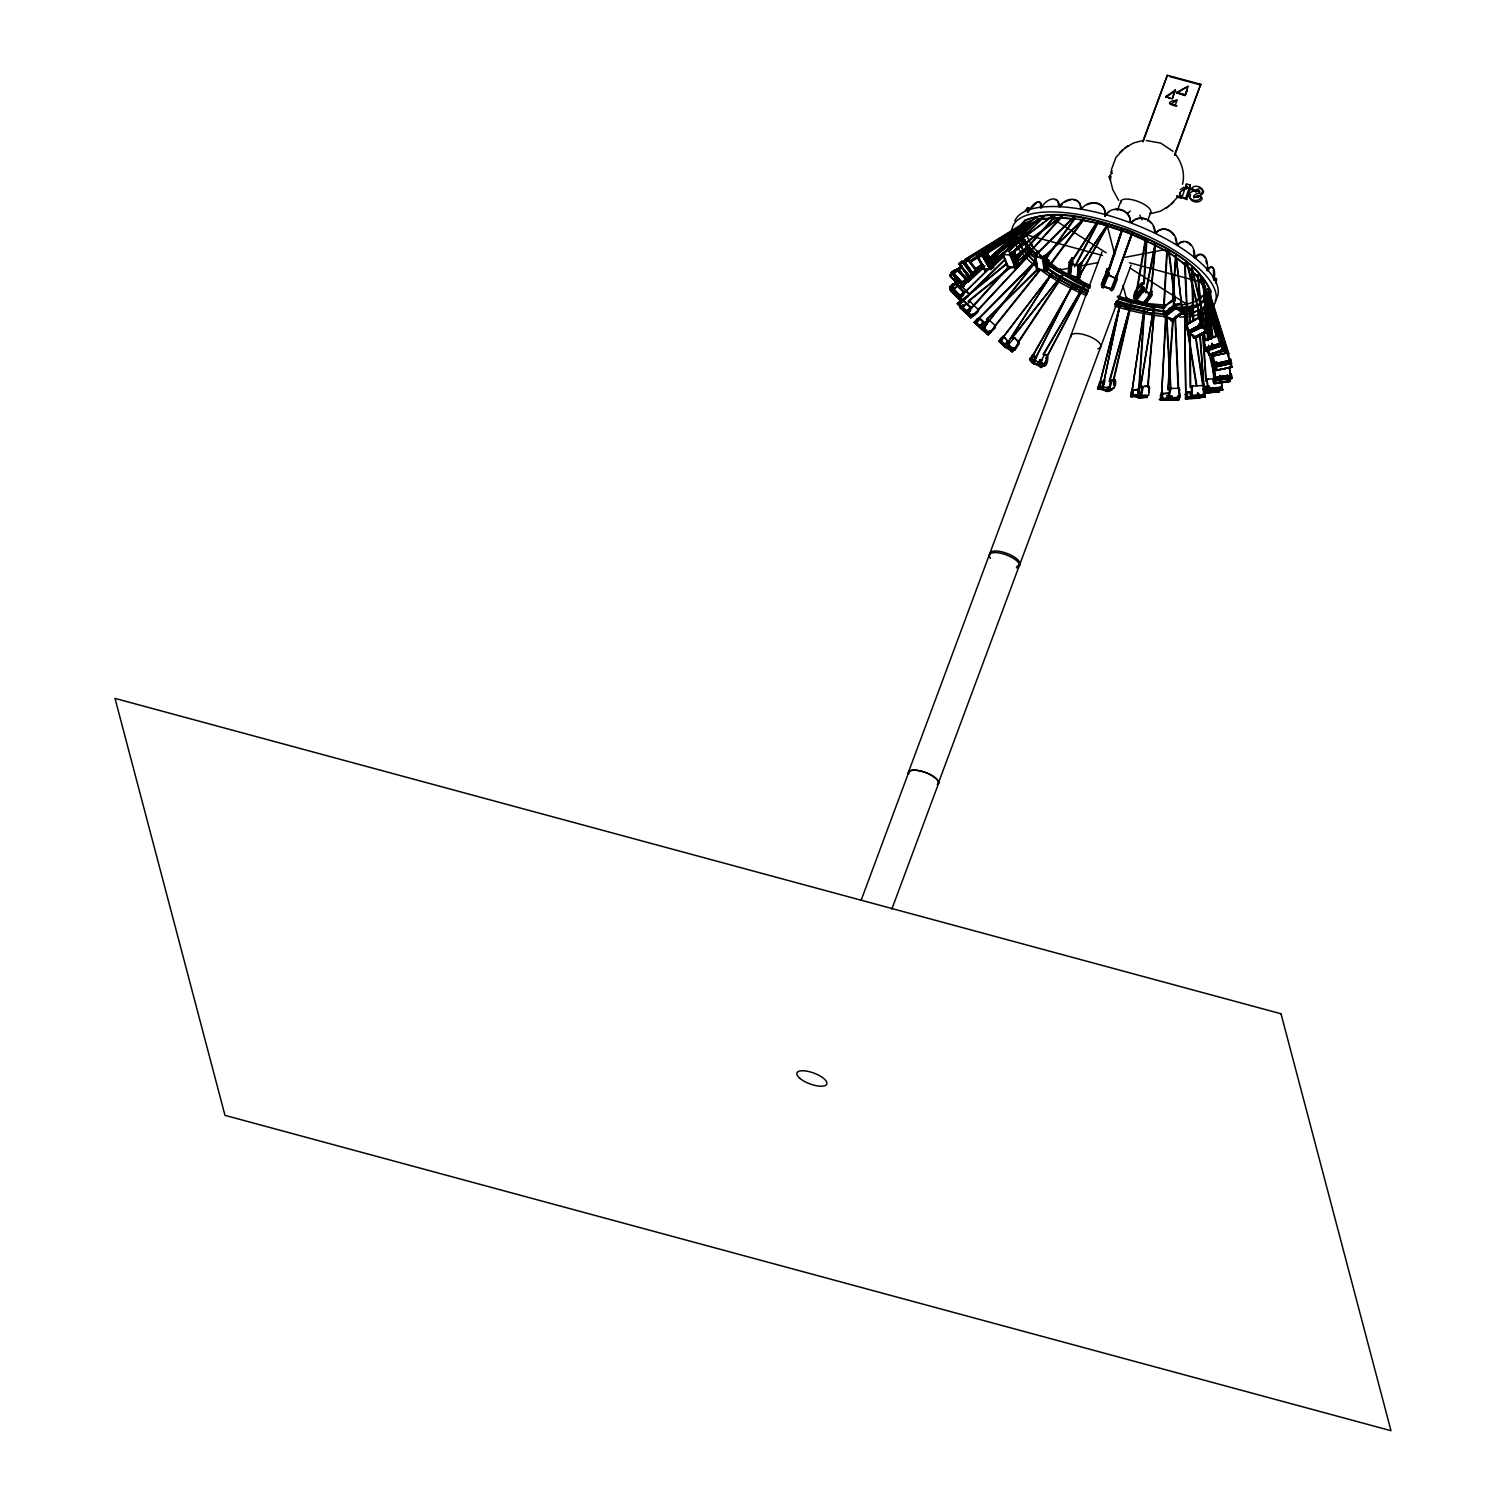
<?xml version="1.0" encoding="UTF-8"?>
<svg xmlns="http://www.w3.org/2000/svg" width="1506" height="1506" viewBox="0 0 1506 1506"><rect width="100%" height="100%" fill="white"/><g stroke="black" fill="none" stroke-linecap="round" stroke-linejoin="round"><path stroke-width="1.5" d="M1071.613 264.359L1071.952 257.827L1069.109 262.326L1068.055 274.619L1069.034 274.883M1072.592 264.623L1073.044 258.147L1070.521 263.701M969.186 295.063L968.904 293.406M1213.384 357.11L1213.347 356.15M968.32 280.756L968.057 280.041M1215.869 380.66L1214.25 370.645L1215.417 368.688M1214.382 369.911L1215.888 379.456M1214.081 370.777L1212.405 354.456M1223.625 346.493L1221.874 346.982L1223.625 346.493L1224.322 350.107L1209.092 355.341L1208.076 351.726M1223.305 346.06L1224.322 350.107M1148.683 392.2L1148.909 386.421M952.714 271.984L950.342 276.05L952.3 272.661L961.637 283.297L960.357 287.514L962.503 282.846L952.771 271.984L953.223 273.019L955.162 272.134L961.769 267.146M1084.075 218.822L1043.15 257.94L1084.414 217.881M1222.044 385.724L1222.571 390.054L1206.57 391.24L1206.381 386.684L1207.981 390.863M1204.706 394.949L1203.934 396.454M1206.683 380.773L1208.094 379.154M1207.172 379.964L1207.887 388.454L1222.006 387.419L1221.517 381.564M1207.078 380.34L1207.887 388.454M983.531 255.719L1042.83 217.655M1206.306 380.999L1203.181 334.313M1044.486 215.96L983.324 255.38L977.206 257.074L984.604 270.158L991.212 268.35L984.999 256.717M1035.883 263.192L1023.346 250.73L1017.134 238.795L1017.68 228.197L1024.626 220.516C1058.191 206.868 1095.464 219.631 1128.145 230.06C1159.018 243.671 1195.444 258.26 1210.692 290.658L1210.146 301.256L1210.692 290.658M1036.09 259.164L1028.824 251.596L1022.988 240.376L1023.515 230.399L1030.029 223.189L1023.515 230.399M1037.653 251.879L1031.911 245.892L1026.132 234.804L1026.49 225.354M1127.58 298.301A13.328 12.349 2.2 0 1 1127.147 301.351L1118.751 299.016M1204.631 294.8L1204.838 289.077L1204.311 299.054L1197.797 306.264L1185.542 310.669L1181.25 310.989L1181.043 307.845L1181.664 313.286L1172.666 320.27L1167.828 389.678M985.526 269.875L978.128 256.792L980.331 255.022L979.879 253.93L984.886 252.123L991.117 263.061L990.76 265M1169.014 389.979L1169.88 388.416L1179.236 388.341L1179.857 397.471L1169.014 397.697L1169.88 388.416L1169.07 398.789L1160.75 399.109L1167.075 398.921M1010.865 255.512L1014.705 251.728L1018.527 263.625L1017.077 264.962L1018.207 266.073L1015.741 268.313L1010.413 254.025L1060.826 216.676M1036.599 269.706L1046.463 270.365L1044.863 259.314M1163.592 307.977L1166.811 250.58M1164.044 308.033L1167.319 250.58M1003.956 254.382C1005.519 251.615 1007.156 249.149 1002.845 254.495L1011.411 255.022L1016.061 267.24L1061.335 216.808M1033.022 357.073L1032.815 355.924L1031.309 360.254L1029.935 359.332L1031.987 355.51L1033.022 356.225M1035.45 360.593L1034.453 359.106L1032.608 363.228L1033.737 363.774L1035.45 360.593L1033.474 363.417M1215.53 381.978L1215.135 380.001L1231.889 378.495L1231.249 373.977L1230.12 374.429M1166.303 312.815L1161.371 399.128L1165.832 312.194M1168.242 389.715L1173.155 320.345M1037.257 255.135L1034.471 256.867L1037.257 255.135L1035.996 253.686M1037.145 253.836L1035.45 256.189L1037.898 270.892L1036.768 270.722L1034.49 255.493M1072.121 258.467L1073.1 258.561M1143.675 283.9L1146.443 238.701M1144.202 283.919L1146.951 238.701M1171.913 310.97L1172.214 306.339M1172.647 299.393L1175.697 255.229M1173.023 299.581L1163.592 307.036L1163.178 313.794L1174.303 306L1174.191 300.466L1173.023 299.581L1175.866 255.832M1138.31 395.287L1144.165 308.146M1138.818 395.306L1144.692 308.184M954.823 293.312L961.995 300.56L960.414 295.609L950.888 286.196L960.019 295.929L961.6 300.748L962.729 300.466M990.666 264.171L991.023 262.891M1184.695 312.551L1185.862 397.961L1192.018 396.454L1191.679 386.722M1205.289 391.673C1206.513 388.981 1203.162 382.844 1204.216 388.925L1203.049 389L1203.708 393.254L1219.258 391.842L1218.467 387.682L1219.258 391.842M1149.511 387.682L1149.059 386.214L1142.019 386.609L1140.607 395.702L1148.683 395.325L1149.511 387.682L1148.156 386.063L1144.221 386.345M1201.336 326.727L1201.75 322.962L1202.918 326.915L1187.839 333.748L1187.105 323.621L1198.136 317.653L1199.68 318.5M1206.852 330.04L1205.515 330.623L1205.346 329.042M1190.662 387.419L1190.267 334.407M1147.553 387.117L1154.481 308.222L1148.08 387.155M1071.255 275.466L1070.013 277.481L1068.808 277.142L1070.069 262.59L1069.109 262.326M1068.959 276.182L1070.22 263.286M1070.013 277.481L1072.347 261.046L1069.938 264.039L1071.142 264.359L1072.441 261.536M1070.182 276.52L1071.218 264.209M1072.103 264.491L1072.441 257.959L1069.655 263.174L1079.595 265.828L1080.404 267.955L1079.087 266.204L1108.604 223.641L1107.701 224.695M1078.955 276.671L1078.371 279.307L1077.167 278.986L1078.277 265.865C1077.599 262.646 1083.642 264.454 1080.856 263.155L1079.049 266.336L1080.969 263.795M1078.258 266.957L1079.388 267.428L1078.258 266.957L1077.355 277.612C1082.814 278.968 1076.583 266.506 1081.685 264.021M1078.371 279.307L1080.084 263.55M1079.501 263.87L1080.536 265.545M1080.856 263.155L1079.407 277.989L1068.545 274.751M1069.166 275.579L1079.501 278.064L1080.743 264.265M1139.929 286.893C1145.991 277.97 1138.969 288.361 1142.96 290.131M1145.633 303.29L1143.619 304.344L1135.035 299.43L1142.565 289.585L1151.789 294.517L1145.426 304.061L1151.695 295.778L1150.753 294.084L1155.083 244.687M1155.61 244.706L1150.998 294.63L1142.565 289.585M1191.491 267.936L1193.241 321.211M1193.863 197.775C1198.174 197.004 1209.789 192.147 1199.058 188.118M1164.326 315.243L1174.699 306.979L1182.304 311.93L1175.866 255.305M1174.831 307.77L1164.345 315.959L1172.12 320.797L1182.455 312.495L1175.979 254.269M1199.755 192.015L1197.759 189.135L1195.162 190.321L1196.065 191.846L1197.835 190.565L1199.623 191.206M1133.792 298.113L1141.322 288.267C1146.028 273.904 1131.853 293.068 1133.792 298.113L1134.696 298.546L1142.226 288.7L1142.527 283.523M1186.766 395.325L1186.107 398.45M1130.611 396.511L1131.947 389.602L1131.74 396.699L1130.611 396.511L1135.468 396.172M1131.326 396.473L1132.757 393.198L1131.477 395.193M1132.154 396.605L1132.776 389.715M1132.456 396.643L1133.133 389.696L1131.947 389.602M1136.428 395.645C1135.599 393.442 1141.115 395.513 1137.689 394.741L1138.047 389.15L1138.141 391.673L1139.553 391.767M1138.517 394.873L1138.875 389.282M1138.931 393.48L1140.23 393.574L1139.76 397.904L1138.159 397.753L1139.233 389.263L1138.047 389.15M1138.668 397.471L1139.063 392.595M1140.268 397.622L1130.535 396.134L1134.526 395.777M1142.772 386.553L1140.4 396.906L1131.194 395.777L1144.466 309.671M1141.51 395.852L1143.223 386.609M966.72 258.9L959.303 264.435L963.896 262.251L972.311 274.393L968.396 276.897L969.262 276.238L965.365 270.892M967.793 282.13L968.302 280.944M1134.733 295.025L1134.94 299.656L1145.332 303.854M1142.583 290.47L1143.487 287.006L1144.202 290.357L1135.675 301.52L1134.564 300.974L1135.166 295.251M1143.487 287.006L1143.092 289.811L1134.564 300.974M1143.732 290.846L1144.541 288.023M1143.242 303.44L1149.793 294.743L1150.848 290.432L1150.603 292.089M1143.43 304.268L1143.675 302.781M1144.485 303.177L1143.261 303.29M1150.622 293.538L1150.848 290.432M1148.626 294.894L1151.073 291.411L1148.174 294.668M1151.638 294.479L1150.528 293.934L1142.489 304.438L1143.619 304.984L1151.638 294.479L1152.052 291.675L1150.471 290.94M1131.439 395.814L1143.958 309.596M962.353 286.78L969.243 294.348L962.936 300.56M1151.017 294.291L1150.132 293.199L1150.189 294.235M1151.356 293.501L1150.396 292.879M1161.484 398.582L1161.823 392.897M1162.199 398.582L1162.538 396.454L1161.484 396.454M975.85 270.647L975.342 269.63M1144.071 309.408L1144.202 308.128M1140.193 387.626L1153.69 307.582L1140.569 387.663M978.523 309.954L970.165 301.671M1148.231 395.25L1146.706 396.567M1135.957 293.952L1145.388 239.303M1136.861 291.806L1145.897 239.416M1102.863 386.722L1103.333 381.018L1103.296 387.946L1098.307 388.529L1099.512 388.849M1202.485 385.649L1203.972 386.873L1205.045 397.151L1190.192 397.772L1190.568 393.292L1190.945 397.64M1208.132 292.164L1231.437 367.031L1216.547 370.438L1213.347 357.091M991.155 268.275L983.87 256.114L977.206 257.074M1145.426 292.672L1155.102 243.407M1145.934 292.804L1155.591 243.539M1046.331 270.44L1084.169 219.029M1046.802 269.913L1044.675 258.204L1034.321 256.001L1038.293 251.238L1040.401 258.241M1132.343 231.924L1115.795 278.554L1116.68 275.203L1115.701 277.857L1116.737 277.801M1117.377 276.106L1116.002 276.087L1115.231 278.234L1116.435 278.685L1111.805 290.677L1110.6 290.206L1111.372 288.06M1182.53 184.259C1185.26 173.679 1181.777 162.253 1175.169 153.838M1012.258 255.568C1015.985 284.239 1020.767 253.723 1009.397 254.175L1015.741 268.313M1001.942 338.982L999.833 341.956M1007.269 343.293C1008.418 346.154 1005.669 341.467 1008.135 340.827M1102.787 387.042L1120.426 302.518M1042.51 359.407L1040.702 362.607L1038.876 362.965M1113.518 384.444C1114.101 374.674 1118.073 382.58 1113.612 388.435L1108.661 389.376L1110.92 380.566L1114.459 379.418M972.782 273.584L964.951 262.665M1215.963 383.541L1214.645 383.277L1216.02 379.945L1231.042 377.912L1227.974 381.903M1113.273 380.152L1130.987 303.836M1113.781 380.265L1131.42 303.93M1097.705 387.343L1098.533 388.736L1097.705 387.23L1102.731 386.534M1097.855 388.887L1099.757 382.091L1100.83 382.279L1099.455 389.094L1097.855 388.887C1106.684 389.433 1105.536 368.782 1102.9 388.059M1099.964 382.035L1098.251 388.774L1107.776 391.353L1111.917 389.019L1111.221 390.318M1099.982 382.825L1103.634 381.997M1099.06 389.226L1100.641 382.336L1103.766 381.507M1097.479 388.228L1100.886 386.27M1101.695 387.739L1103.22 384.727M1106.044 391.184L1107.625 386.967L1107.512 391.428L1106.044 391.184L1107.832 391.108M1113.762 385.574L1114.873 379.474L1111.409 380.698L1108.303 390.525L1097.592 387.833L1100.773 386.76M1109.64 389.64L1111.88 380.83L1115.362 379.606M1111.484 390.223L1107.249 391.504L1108.51 387.211M1004.182 255.945L990.703 268.783L1004.295 255.267L1003.316 255.248M1043.884 217.033L1009.152 251.107M1045.333 270.572L1083.492 219.123M1111.277 169.914L1115.927 157.415L1122.892 149.866M1120.069 303.892L1098.589 388.247L1120.709 302.499M1015.402 267.428L1016.644 266.713M1062.276 216.506L1015.797 267.654L1007.872 267.748L1008.662 266.75L1007.683 266.731M1109.207 381.357L1131.119 303.308L1109.696 381.507M984.209 255.229L991.249 268.03M962.052 261.253L972.5 274.958L975.643 272.586L974.533 271.758L976.716 270.139L975.53 269.518M1106.722 275.278C1109.244 272.737 1118.582 282.507 1116.868 278.685M1213.403 356.753L1214.514 355.171L1227.672 352.988M1010.658 254.439L1061.523 216.808M1113.122 388.303L1111.315 389.395M990.572 264.548L983.362 251.822M1208.076 388.341C1195.011 397.848 1220.029 389.659 1218.241 391.315M1230.873 377.611L1229.423 368.273L1230.891 378.627M1107.305 275.165C1101.507 271.513 1116.718 260.387 1104.237 278.346M1043.131 257.582L1042.171 257.658L1044.486 271.513L1047.611 269.405L1048.496 266.317L1046.049 268.049L1048.496 266.317M1109.131 269.329L1122.196 228.837M1109.621 269.518L1122.685 229.006M1205.252 328.308L1207.059 328.101L1207.492 331.433L1193.976 338.455L1192.903 335.047M1206.532 327.649L1207.492 331.433M983.192 255.399L985.376 253.968M1104.67 280.85L1121.801 229.759M1105.14 281.038L1122.271 229.947M1182.097 197.079L1185.278 187.61L1188.987 188.514L1189.891 190.02L1186.69 199.489L1182.097 197.079L1186.69 199.489M1185.674 186.48L1186.502 184.014L1190.192 184.918L1190.267 188.89L1185.674 186.48L1190.267 188.89M1186.559 188.005L1186.502 184.014M1185.806 197.983L1188.987 188.514M1189.363 187.384L1190.192 184.918M1135.091 292.936L1142.489 283.222M1101.357 284.747L1108.397 269.047L1106.665 273.885L1105.705 273.527L1107.456 268.67L1101.357 284.747L1102.317 285.123L1105.95 275.767M1107.343 268.934L1108.303 269.329L1107.249 269.179M1116.21 278.516L1132.813 232.093M1102.938 281.904L1102.43 286.102L1112.878 289.416M1102.317 285.123L1103.409 282.074M1108.303 275.203L1103.371 287.928L1102.166 287.458L1103.39 284.145L1104.444 285.011M1106.797 275.485L1108.021 272.172L1109.075 273.038L1108.058 275.786M1104.011 286.272L1102.806 285.82M1111.353 289.208L1112.501 288.794M1115.795 278.252L1106.929 274.676L1102.354 286.517L1112.52 289.472M1116.624 276.615L1115.871 278.742L1132.305 232.79L1115.344 278.666M1111.805 290.677L1112.727 288.079M1114.892 281.867L1116.605 275.993M1116.285 279.062L1114.798 279.363L1116.059 279.664M1103.522 280.248L1104.18 278.497M1106.985 271.457L1106.854 271.852M1170.934 399.372C1142.094 399.598 1176.788 399.617 1166.868 400.012L1167.131 395.645L1168.505 395.626L1168.505 400.012M1167.527 399.73L1167.941 395.607L1167.847 400.031M1017.134 238.795L1023.346 250.73M1024.626 220.516C1056.741 208.148 1095.653 219.518 1127.975 230.493C1158.848 244.104 1195.293 258.712 1210.523 291.11M1022.988 240.376L1028.993 251.144L1034.791 257.206M1031.911 245.892L1032.419 244.537M1029.878 223.622L1042.284 218.784L1057.268 217.655M1042.114 219.236L1059.415 217.504M1087.445 294.122L1053.409 276.633L1044.731 269.687M1088.01 291.9L1057.08 275.918L1048.007 268.689M1060.356 268.614L1059.866 269.951L1090.457 285.764M1059.245 217.956L1080.273 219.424L1103.427 224.413L1127.297 232.131L1148.174 241.167M1075.228 288.832L1053.579 276.182M1077.562 287.382L1057.231 275.466M1080.141 281.302L1080.63 279.947M1080.103 219.876L1103.427 224.413M1142.847 141.206L1167.357 75.3L1200.734 84.317L1174.755 155.287M908.4 772.352L1101.978 251.991M1117.565 210.106L1120.841 201.296M1143.035 141.865L1167.357 75.3M861.131 900.287L908.645 772.503M1172.233 98.361L1175.339 89.983L1172.402 99.001L1165.738 96.591L1170.237 98.417M1204.668 289.51C1190.361 259.088 1156.119 245.365 1127.128 232.583L1127.297 232.131M1175.264 105.025L1177.071 100.149C1154.857 103.5 1190.888 109.373 1170.256 103.669M1185.128 95.518L1188.008 86.35L1176.581 92.412L1185.128 95.518L1187.462 89.268L1185.09 95.33L1176.751 93.071L1188.008 86.35M938.313 783.346L1019.807 564.242M891.853 909.078L938.558 783.478M1019.28 565.823L1131.081 265.188M1147.478 221.1L1150.753 212.29M1174.586 154.629L1200.734 84.317M1126.977 297.416L1126.469 298.753L1117.885 295.985M1115.72 302.235L1147.723 309.577L1163.95 311.083M1118.77 298.621L1151.789 307.055L1127.392 301.802L1127.655 299.995M1114.496 304.193L1147.666 312.006M1150.095 242.522L1170.746 253.535L1191.735 270.271M1124.398 305.04L1147.723 309.577M1125.095 307.619L1149.737 312.928L1160.994 313.512M1168.581 311.497L1147.553 310.029M1187.443 302.97L1186.954 304.325L1176.355 305.116M1185.542 310.669L1198.851 305.417M1181.043 314.302L1190.173 313.625L1203.369 308.485L1206.137 305.417M1129.801 267.899L1186.954 304.325L1199.058 299.976L1202.146 295.778M1190.173 313.625L1203.369 308.485M1104.67 278.685L1102.994 280.191M1102.166 287.458L1107.098 274.751M1108.19 272.379L1109.075 273.038M1104.274 284.465L1103.089 284.879M1110.6 290.206L1115.231 278.234M1116.002 276.087L1115.57 277.217L1116.68 275.203M1117.546 275.523L1116.134 276.709M1117.094 279.796L1113.329 289.529L1111.56 289.83M985.432 269.085L990.666 268.445M1135.599 292.973L1135.43 291.185M977.526 319.536L977.996 320.947L976.98 319.084L974.1 322.359L982.966 330.379L986.204 323.959M984.905 326.237L985.376 327.63M949.684 275.297L961.016 288.286L949.684 275.297L952.959 272.755M983.042 264.83L962.353 284.032L963.294 281.001L966.457 279.514L961.901 284.935L951.227 272.699L954.691 269.743L955.388 271.005L957.458 269.197L957.628 270.798M952.432 273.697L961.092 283.636L952.225 273.847L955.162 272.134L954.691 269.743M954.559 270.045L954.955 271.438M957.27 270.459L965.741 279.175M963.802 275.636L958.55 270.478M962.052 282.62L953.467 273.019M964.631 282.827L963.294 281.001M963.633 281.377L965.233 282.281M963.633 284.973L964.292 285.745L961.016 288.286M963.181 281.321L983.211 266.901M966.457 279.514L957.327 269.518M959.943 270.704L968.151 280.907M1229.348 377.441L1230.176 381.526L1214.137 383.691C1210.429 378.552 1217.262 379.531 1213.46 379.305M1215.173 377.253L1214.853 376.933M1214.702 379.136L1213.328 379.606M1214.137 383.691L1213.629 379.87M1215.813 383.07L1214.382 376.444M1227.051 375.973L1219.107 376.876M1227.654 378.307L1226.995 374.994M1227.616 375.22L1228.67 381.733L1228.576 380.19M1231.249 373.977L1231.889 378.495M1229.574 380.058L1230.854 376.952L1215.813 378.985L1214.796 382.75M1031.855 361.741L1033.549 362.739L1072.611 284.992L1033.116 362.532L1042.736 366.598L1047.574 357.524M1204.292 341.128L1217.017 335.838M1206.777 380.209L1207.906 379.192M1182.135 312.1L1181.664 313.286L1180.704 312.495M1036.448 253.46L1036.467 254.57M1040.175 366.41L1042.566 363.21L1040.044 366.636L1041.455 367.219L1032.363 362.852L1035.544 356.677L1036.486 357.261L1033.172 363.266M1036.486 357.261L1032.965 361.741M1042.999 365.694C1047.536 362.72 1048.421 352.385 1044.11 355.322L1040.495 362.061L1043.903 366.146C1048.195 366.918 1049.55 350.936 1044.675 355.322M1045.861 358.296L1083.962 286.724L1046.124 358.466M1036.636 268.482L1045.616 270.798M1074.531 266.807L1097.705 222.417M1076.056 265L1098.175 222.643M1196.065 191.846L1191.359 189.172C1193.599 182.791 1206.946 188.043 1201.204 193.634C1194.785 191.846 1189.928 199.94 1197.477 195.874L1201.317 197.06C1199.397 202.199 1191.058 201.183 1189.119 196.684A4.556 4.179 -30.6 0 1 1189.665 193.22L1192.564 191.356L1198.851 190.509M1072.743 284.841L1073.439 283.542M1030.65 358.353L1039.573 362.739L1042.077 366.372L1031.817 362.344L1029.502 359.162L1031.064 358.56M1030.198 359.708L1033.53 353.759M1032.288 356.301L1030.593 359.445L1029.558 359.068M1035.356 357.43L1034.038 354.286M1031.064 359.878L1034.227 353.966M1031.497 362.08L1033.587 362.193M1040.59 359.67L1037.822 363.021L1038.952 363.567M1038.82 363.793L1040.721 359.727L1038.011 363.379M1041.286 366.975L1042.924 363.435M1041.324 367.426L1042.98 363.492M1008.832 341.278L1004.577 346.926L1005.537 347.528L1008.719 342.37L1006.234 345.966L1012.183 351.406L1004.05 346.399L1007.872 340.563L1008.832 341.278L1005.895 345.552M1005.01 347.001L1006.705 344.065L1005.839 343.443M1079.049 276.238L1108.058 224.507M1079.52 276.464L1108.077 224.752M1044.11 355.322L1045.089 354.324M1207.756 340.431L1202.805 280.135M1210.655 354.663L1209.036 354.362L1210.523 354.851L1210.316 353.778M1031.045 359.087L1073.665 283.919M1192.263 190.678L1193.373 189.059M1003.636 345.194L1012.992 350.936L1018.997 342.239M1046.877 268.181L1044.26 270.214L1045.503 270.252C1041.587 264.887 1045.108 257.733 1045.842 255.154L1042.397 258.957L1043.639 258.994M1229.649 381.263L1229.498 380.227L1228.181 380.867M1043.093 354.475L1083.209 286.855L1043.545 354.738M1206.664 331.527L1206.739 330.661M978.185 310.255L970.975 317.879L960.037 307.544L963.313 304.701L964.254 305.699L961.11 308.711L960.037 307.544M1191.453 386.609L1192.827 385.875M1192.677 385.931L1191.284 387.155L1191.961 395.231L1205.007 394.685L1204.235 386.628L1202.654 385.687M961.261 302.65L964.875 298.847L961.073 300.616L951.02 290.47L954.258 288.399L953.467 287.345L950.154 289.943L961.694 301.991L968.753 295.684M969.28 310.104L966.645 312.608L970.899 306.942L971.69 307.808L969.506 309.144L970.598 310.292L967.567 313.474L957.251 303.704L960.546 300.466M1069.034 275.372L1070.239 275.692M1068.808 277.142L1070.277 274.732M1081.741 263.399L1079.99 264.585M1077.167 278.986L1078.39 276.972M1079.049 275.636L1079.915 274.224M1080.386 274.224L1080.913 263.983M1078.014 278.629L1080.856 273.847L1079.934 275.88L1078.785 275.56M1079.915 277.236L1079.068 278.554M1032.608 357.129L1031.516 358.767M951.867 272.68L954.559 270.591M975.21 271.569L975.436 269.8M982.966 330.379L981.479 329.061L985.828 323.602L986.731 324.411L982.006 329.513M986.355 324.072L982.853 328.553L988.651 333.56L975.7 322.096L974.853 323.056M1005.443 346.512L1052.336 273.057L1005.387 346.455M1073.496 258.204L1097.385 221.344M1073.966 258.448L1097.836 221.57M982.703 264.529L972.744 273.527M1018.545 341.918L1019.261 343.65L1014.517 350.465L1018.696 342.351L1014.197 337.664L1017.887 340.996M1069.862 263.851L1079.482 266.204L1106.854 225.448M1052.487 272.925L1053.296 271.701L1000.003 341.26L1053.183 271.795M1017.454 342.935L1062.539 275.41M1017.887 343.217L1062.954 275.673M1015.232 266.995L1018.997 262.985L1017.792 264.962M1035.827 260.952L982.59 329.023L988.934 333.88L995.165 327.291L994.977 325.39L995.428 327.574L989.63 333.033L995.202 325.748M994.318 326.538L1039.178 270.534M1002.544 338.662L1001.396 337.777L998.892 341.335L1005.537 347.528M1001.659 338.624L999.419 341.862L1000.379 342.483L1004.031 336.572L1000.85 341.26L1002.074 339.528M1004.295 336.836L1003.335 336.12L1001.396 337.777M1003.598 336.384L999.476 340.394L1005.519 345.947M1003.335 336.12L1007.966 341.542L1003.994 336.949M1003.843 344.686L1004.935 346.775M1006.855 346.173L1007.439 345.345L999.909 340.544M1012.427 348.677L1008.418 344.742L1014.272 337.721M1010.62 350.578L1011.712 350.992M1011.11 350.729L1013.067 347.961L1014.799 348.338L1012.277 351.896L1010.978 350.936M1011.335 351.274L1014.799 348.338M1011.919 351.538L1013.745 347.547M1044.091 260.858L1074.738 217.956M1044.543 261.103L1075.19 218.201M1180.911 309.784L1182.643 309.408L1182.699 312.457L1171.649 321.286L1170.651 318.124M994.355 264.077C984.435 272.097 999.532 260.237 991.739 266.468M1043.47 257.978L1040.533 254.891M959.247 296.418L964.631 292.22L960.395 297.981L949.665 287.157L952.809 283.862C954.089 287.119 957.609 280.417 953.637 284.709M964.122 291.712L960.207 295.609M978.072 310.424C963.238 322.548 980.971 313.003 978.279 309.201M1144.052 288.681L1144.315 287.401M1134.94 300.089L1142.47 290.244M1148.664 294.555L1150.866 291.58M1151.657 290.846L1150.885 295.458L1149.775 294.912L1150.904 295.289L1143.713 303.459M1144.315 303.817L1151.601 295.741M977.62 310.085L1032.495 251.389L977.996 310.368M1013.387 338.511L1014.649 337.965M972.518 273.019L971.106 274.017L976.265 269.518M1035.149 262.646L982.646 329.061M977.469 256.058L980.105 253.817L980.331 255.022M1011.976 337.551L1061.579 275.429L1012.39 337.871M1008.794 344.987L1006.761 345.514M1170.934 204.327L1177.88 196.778M994.638 326.802L1039.592 270.854M1221.931 389.113L1222.213 387.306M968.678 294.687L1005.104 259.07M949.665 287.157L952.809 283.862M955.576 283.09C942.85 294.385 955.218 286.422 952.903 284.257M950.851 288.004L959.378 296.964L962.635 294.065L963.633 295.082M1214.758 369.083L1214.325 370.476M968.076 281.434L985.018 265.734M1037.088 268.557L1034.02 255.418L1037.747 251.22L1039.366 252.01M1038.914 251.935L1034.02 255.418M1034.923 256.171L1044.204 258.75L1046.369 270.139M1034.603 257.733L1035.752 257.921M1042.171 257.658L1045.315 255.549L1044.656 256.491M1044.486 255.418L1043.282 258.335L1045.842 255.154M1045.484 256.622L1046.651 255.286M1037.069 269.16L1037.747 270.026M1037.898 270.892L1039.554 268.99M980.331 327.404L974.438 322.359L977.187 319.95M977.62 319.667L979.333 317.728L980.237 318.538L975.587 323.677M975.7 322.096L979.709 318.067M979.86 318.18L976.246 322.548L977.902 321.192L977.112 320.496M980.067 327.536L982.966 324.242L981.931 323.319L978.844 326.444L980.575 327.988M982.552 323.846L979.521 326.708L987.974 334.332L975.493 321.889M979.559 327.066L982.326 323.602M988.67 332.148L981.987 326.124L987.371 320.044L989.16 320.1M988.802 319.931L980.387 326.783M985.112 323.715L988.614 320.194M982.251 329.758L985.131 326.463M986.656 333.165L988.218 334.916L991.117 331.621L990.082 330.699L987.164 333.635M989.913 331.546L987.503 334.276L990.854 331.358L989.404 331.075M1204.103 392.407L1200.188 334.181M1013.839 262.496L1054.539 216.544M1014.216 262.835L1054.915 216.902M1199.058 299.976L1205.515 292.842M1203.2 308.937L1208.753 302.781M972.443 316.279L970.862 316.693L967.379 312.081L1007.646 267.748M1013.839 260.914L1024.682 248.979M967.737 312.457L1008.531 267.541M1014.799 260.632L1025.642 248.377M1112.369 172.851L1111.673 173.585L1110.769 172.079L1112.181 170.818M1110.957 176.221L1110.355 180.155M1228.99 359.765L1231.55 366.447M1035.488 260.952L974.966 322.096L982.891 329.287M976.98 320.797L1036.034 261.14M1008.286 266.543L1015.628 267.484M1039.272 251.201L1073.891 216.582M1039.629 251.558L1074.249 216.958M1019.694 237.929L960.395 296.757L1003.071 255.079M1007.966 250.241L1020.993 237.346M968.866 295.308L1005.481 259.427M1038.331 218.502L991.494 264.755M991.833 265.131L1038.669 218.878M986.411 319.366L1037.088 269.499M986.769 319.743L1037.446 269.856L1037.596 270.854M1010.074 254.213L1025.285 239.868L1010.451 254.57M1009.095 250.448L1042.754 217.673M973.215 273.471L964.649 261.705L959.962 263.889L969.13 276.276M960.527 301.577L957.251 303.704M958.174 304.57L958.607 303.101L972.255 316.034M963.369 300.071L961.186 301.407M963.501 300.071L959.435 304.118L960.64 302.217M958.625 305.153L963.821 300.503L963.031 299.638L963.821 300.503M960.489 308.146L963.633 305.134M961.261 308.692L962.089 307.902L959.924 305.021M969.808 301.859L961.525 308.015M970.598 307.808L963.012 300.692L970.786 307.224M971.37 307.375C965.026 311.893 964.894 310.292 970.975 317.879M967.116 312.871L970.598 310.292M969.469 315.959L970.353 317.314L973.836 314.472M969.732 316.731C970.636 312.231 975.737 315.921 973.177 313.869M970.353 317.314L973.497 314.302M982.383 264.755L962.372 283.862M987.447 260.03L1021.275 228.498L970.09 261.272M988.181 260.03L1022.555 228.027M975.869 271.231L982.721 264.868M987.88 260.086L1027.337 223.49M976.208 271.588L983.079 265.244M988.218 260.463L1027.657 223.886M972.725 274.431L982.91 265.037M1030.368 221.156L987.992 260.331L1019.92 237.816M990.082 261.046L1022.235 231.246M968.452 281.791L983.663 267.691M990.44 261.423L1024.231 230.079M1002.507 253.61L1009.189 268.652L1008.211 268.633L1002.507 253.61L1008.361 249.13L1013.406 260.463M1009.397 254.175L1014.705 251.728M1010.281 254.495L1012.841 251.935M1010.037 255.361L1011.015 255.38M1011.298 254.043L1013.99 251.709M1014.404 266.844L1015.383 266.863M1014.366 252.782L1018 263.362L1018.997 262.985M1014.536 266.976L1017.171 265.244M1014.762 268.313L1018.207 266.073M1182.078 313.869L1182.229 312.533L1174.699 307.695M1230.929 365.487L1230.647 366.673M1164.345 306.829L1173.362 299.769L1173.532 305.53L1163.178 313.794M951.171 291.053L950.098 287.006L952.809 284.728M950.888 286.196L951.604 287.251L953.919 285.274M956.084 283.599L951.585 287.213M958.569 285.123L950.813 290.62M952.827 290.187L958.625 285.331M950.098 287.006L958.983 295.496L959.755 294.856M959.341 296.814L964.631 292.22M961.223 301.219L960.941 296.513M963.539 294.687L960.244 297.435L949.514 286.611M960.207 300.089L961.28 302.932M1125.302 147.889L1133.472 142.976L1142.489 140.66M961.732 300.522L958.211 303.628L1006.855 263.908M965.327 297.567L1006.648 263.418M1012.032 258.957L1026.471 247.153M1012.239 259.465L1024.777 249.092M1151.337 213.532L1160.354 211.217L1168.524 206.303M1120.106 152.162L1127.806 145.818M1166.002 208.374L1173.72 202.011M968.132 301.181L1009.189 267.955M1014.536 263.625L1030.669 250.693L1014.856 264.021M968.452 301.577L1011.279 266.901M961.788 261.31L962.39 262.138M971.878 274.299L972.104 275.447L961.826 261.216L958.682 263.606L968.998 277.725L958.682 263.606M988.237 268.972L985.112 271.024L976.697 256.208L980.105 253.817M979.389 254.721L982.891 251.954M986.11 255.455C980.011 258.768 992.849 250.824 986.374 254.307L985.206 253.328L982.157 255.644L990.063 269.574L993.659 267.164L993.038 266.073M985.752 253.215L982.91 255.493L990.816 269.442M988.049 252.97L986.374 254.307M983.644 256.792L985.865 255.022M987.88 253.723L985.564 255.568L984.529 253.742M984.284 269.141L985.733 269.028M985.112 271.024L987.955 268.746M989.48 268.143L983.06 256.811L989.48 268.143L994.732 264.736M990.063 269.574L993.659 267.164M1169.842 302.988L1173.795 300.071L1175.075 307.582M1163.724 313.7L1164.722 317.371L1176.468 307.996L1175.471 304.325L1174.831 307.939M1176.167 304.777L1176.431 305.454M1163.78 316.768L1175.508 307.393M1182.643 309.408L1181.081 309.652M1170.689 320.684L1181.739 311.855L1181.739 308.297M1182.059 313.512L1172.515 320.496L1163.573 314.17M1007.608 249.318L1010.714 254.119M951.227 272.699L953.957 270.591M955.519 270.685L957.458 269.197M953.43 273.81L962.033 267.579M961.073 283.354L964.235 281.133M965.365 281.961L962.089 284.502L951.415 272.285M960.715 286.949L963.765 284.672M961.205 287.853L964.424 285.425M1180.535 189.718L1183.754 187.252L1184.657 188.758L1179.819 192.467L1181.645 198.265L1177.636 197.305L1176.751 195.78L1180.76 196.759L1181.645 198.265M1223.776 349.317L1208.659 354.738M963.087 262.063L965.666 260.105M966.231 259.126L964.932 259.973L966.099 261.686L968.979 259.54L966.325 260.538L965.93 259.277L1025.812 222.512M965.572 259.503L966.476 260.745L963.896 262.759M966.099 261.686L968.622 259.766M975.643 272.586L973.685 272.078L974.627 273.264L968.998 277.725M969.808 275.786L974.947 271.833M969.092 276.389L971.502 274.619M972.198 274.525L973.102 273.49M1008.7 248.866L1053.221 215.094M1008.229 249.168L1053.541 215.509M1040.872 359.972L1039.422 360.047M1213.911 355.943L1226.637 352.705M1200.734 324.637L1188.065 331.207L1200.734 324.637L1199.981 318.745L1198.437 317.898L1187.123 324.392L1188.347 332.355L1194.164 337.495L1196.178 337.495M1196.536 319.272L1186.728 324.825M1204.254 392.802L1205.177 393.104M950.342 286.479L957.854 281.151M974.758 269.179L982.27 263.87M1019.807 237.289L987.898 259.879L1029.069 221.664L963.445 261.931L966.457 261.479M956.254 282.921L950.418 286.535M963.746 277.612L967.492 274.958M974.984 269.649L982.477 264.341M990.854 261.573L1023.534 239.19L991.136 261.988M966.325 279.307L983.512 267.315M1165.738 96.591L1175.339 89.983M1165.908 97.25L1175.527 90.642M1204.687 340.111L1203.84 341.184M1191.773 386.214L1191.961 395.231M957.872 270.515L958.889 270.158M983.889 251.314L1034.791 218.257M1037.032 217.41L984.284 251.747M1207.21 379.606L1207.699 379.38M962.221 266.317L952.131 272.36L961.995 265.847M969.902 260.783L1021.294 227.914M960.941 302.499L959.473 304.156M969.563 262.195L977.375 257.244M983.23 253.535L1018.357 231.246M969.845 262.628L977.639 257.677M983.493 253.968L1018.621 231.698M1008.399 342.314L1007.363 342.389L1009.095 342.747M952.526 290.413L951.528 290.602M968.527 258.919L976.716 270.139M967.078 259.201L967.624 259.239M964.235 262.439L964.179 261.366M1204.932 386.948L1209.45 386.609M1219.578 378.288L1220.124 378.364M1203.049 389L1205.064 389.301L1203.407 388.793M1207.323 386.609L1206.005 387.682M1204.216 388.925L1204.179 386.195M1204.612 389.847L1205.609 392.84M1206.57 391.24L1206.419 386.703M1203.708 393.254L1208 390.581M1207.944 390.619L1222.138 389.546L1216.472 392.275L1217.563 390.769M1218.505 390.694L1221.968 388.548L1207.85 389.583L1204.085 391.936L1205.026 392.106M966.551 258.392L1025.53 222.079M1029.05 221.062L963.407 261.893M991.701 266.374L993.113 267.259M961.374 286.949L961.882 283.862M1110.844 174.244L1108.924 176.917L1110.223 179.402M1206.344 332.619L1206.927 331.433L1201.223 326.463L1188.554 333.033L1195.858 338.022L1206.344 332.619L1194.484 336.986L1205.459 331.282L1206.212 332.092L1204.593 326.557L1206.005 328.647L1207.059 328.101M1011.957 253.61L1012.126 251.935M1169.635 388.529L1170.011 388.416M963.614 298.47L964.97 299.223M1185.768 398.017L1184.582 311.535M1046.143 269.593L1047.611 269.405M1187.406 330.416L1189.043 331.151L1188.554 334.37M1200.903 323.395L1202.277 323.414M1202.56 324.129L1201.43 323.846M1188.46 332.242L1201.468 326.313M1187.839 333.748L1202.918 326.915M1193.26 337.833L1206.852 330.68M1170.444 104.309L1177.071 100.149M1010.884 254.834L1014.95 252.387M983.23 251.879L989.442 261.272M965.986 259.277L967.097 258.881M1223.399 349.298L1202.88 281.264M1214.25 355.736L1227.277 352.893M1221.102 344.893L1205.948 350.164L1210.335 355.096L1223.079 350.879L1223.456 348.959L1219.521 343.086M1230.477 366.749L1230.308 367.784M1218.712 388.303C1214.777 388.228 1217.789 391.146 1218.467 391.805M1036.166 220.987L1042.284 218.784M1195.519 300.071L1199.567 298.621M1200.169 304.193L1191.566 307.28L1175.772 308.466M1205.045 339.603L1216.641 335.612L1218.166 336.365M1207.304 339.415L1217.375 336.064M1220.764 346.135L1219.615 341.937L1220.575 341.598L1221.705 345.815L1205.534 351.369L1204.405 347.152L1205.666 347.265L1206.457 350.842M1204.405 347.152L1205.666 347.265M1219.615 341.937L1220.895 342.031M1221.592 345.646L1205.421 351.218L1204.951 348.357L1219.709 343.312L1217.375 335.838M1220.726 345.928L1221.14 342.803M1209.224 354.437L1205.666 349.279L1220.312 345.081M1205.082 350.766L1221.705 345.815M1222.326 349.053L1223.286 348.733M1216.867 352.14L1222.571 350.183M1210.485 354.625L1222.401 349.787L1222.74 351.03M1216.321 369.836L1217.959 370.062M1102.75 383.484L1102.091 387.607L1100.641 387.268M1100.114 384.802L1098.834 384.67M1102.223 386.421L1111.917 389.019M1106.854 387.663L1106.628 390.769M1107.569 391.184L1111.692 390.016M1199.755 335.104L1204.461 392.369M1173.287 320.025L1171.819 320.138M1192.055 386.044L1203.087 385.536M1200.922 301.633L1202.71 327.31M1151.243 293.256L1150.998 294.63M1230.346 362.57L1229.63 359.237L1230.628 359.012L1231.588 363.417L1214.514 367.2L1213.535 362.814L1214.551 362.588M1213.535 362.814L1214.645 362.965M1229.724 359.614L1230.91 360.179L1213.817 363.981L1213.817 362.984M1215.926 364.339L1228.764 361.628M1216.754 364.565L1228.802 361.873M1230.195 361.892L1215.116 365.243L1215.38 366.447M1215.304 366.165L1230.402 362.871L1231.456 366.956M1214.476 367.069L1231.55 363.266L1214.514 367.2M1217.432 370.212L1230.496 367.295M1232.059 367.2L1215.831 370.231L1232.059 367.2L1231.23 363.435M980.613 254.683L979.559 253.93M976.697 256.208L978.316 255.945M994.054 264.228L987.503 254.1L993.734 264.51M992.04 265.922L992.435 267.673M1071.086 267.786L1059.866 269.951L1045.239 259.22M1080.066 266.054L1098.043 262.571M1124.982 257.357L1165.418 249.544M1186.615 394.29L1185.824 391.842L1186.992 391.711C1189.909 396.398 1181.664 399.41 1189.834 396.68M1199.435 398.168L1185.41 398.77L1185.58 394.327L1186.163 398.619L1199.435 398.168L1199.096 394.553L1197.797 393.894M1190.832 393.367L1192.601 397.584L1185.41 398.77M1186.352 395.344L1186.897 395.231M1198.832 393.857L1198.663 398.318M1197.684 394.873L1196.705 394.986L1197.421 398.356L1204.273 396.906L1191.001 397.49M1205.007 394.685L1204.198 390.845M1197.308 397.076L1198.738 396.944M1196.385 398.243L1198.155 397.961M1203.463 397.32L1205.045 397.151M1200.828 301.633L1202.052 325.014M1198.004 392.859L1198.399 397.528L1197.496 392.953M1184.488 310.029L1196.893 385.95M969.45 301.652L970.617 301.915M1191.284 307.45L1193.543 321.042M1196.649 397.189L1204.179 395.89L1191.754 396.304L1191.848 397.339M1215.097 376.462L1214.175 377.404M1218.938 376.575L1224.943 375.747M1229.668 377.686L1227.974 377.328M1215.041 380.378L1232.059 378.062M1231.946 378.382L1214.909 380.679L1214.231 376.726M1214.325 383.277L1230.346 381.093M1189.646 322.886L1189.608 306.735L1190.154 322.886M1008.493 249.111L1002.864 253.29L1008.022 267.616M1197.534 398.149L1197.59 393.913L1199.096 394.553M1120.652 302.48L1102.75 387.042M1176.864 303.779L1181.099 303.459M1192.187 304.457A13.328 7.681 -53.7 0 1 1191.566 307.28L1192.413 307.751L1180.685 308.542M1181.419 310.537L1185.711 310.217M1183.49 313.681L1190.324 313.173M1208.076 379.248L1215.06 378.627M1203.859 386.496L1209.374 386.12M1222.025 386.515L1221.592 389.885M1208.283 388.228L1222.401 387.193M1206.701 391.146L1223.06 389.753M1139.233 389.263L1132.926 389.922M1132.625 392.257L1131.081 392.181M1132.757 393.198L1131.703 393.085M1138.498 392.784L1137.67 392.671M1140.23 393.574L1139.289 397.942L1147.421 397.358L1145.332 397.245L1147.214 396.134C1144.541 397.377 1119.899 394.949 1136.541 394.628M1136.484 395.137L1131.213 395.777M1131.364 396.21L1135.505 395.909M1140.607 395.702L1145.991 395.325M1138.159 397.753L1147.101 397.151M1178.294 398.977L1179.462 397.659L1179.066 388.529M1167.075 398.412L1160.75 398.563L1178.69 398.469L1178.577 399.768M1220.5 341.73L1221.554 347.51M1185.824 391.842L1190.87 391.842M1190.568 391.899L1186.634 392.558L1190.926 392.369M1190.004 393.386L1191.397 393.254M1185.015 394.421L1187.086 394.949L1186.653 398.732L1186.54 397.452L1190.324 397.415M1185.843 395.005L1187.086 394.949M1190.38 397.923L1185.824 398.055M1161.314 392.915L1162.519 392.915L1162.463 399.881L1160.486 399.881L1160.467 395.513L1162.463 396.229L1161.182 395.532L1161.314 392.915L1162.519 392.915M1168.411 393.028L1161.973 393.687L1168.411 393.537M1171.649 398.356L1170.576 396.266M1160.486 399.881L1178.69 399.504L1170.2 399.391M1166.868 400.012L1179.236 399.749L1176.92 399.504M1171.273 398.356L1170.915 396.247M1012.954 254.194L1011.448 252.293M1018 263.362L1019.242 263.644M1017.002 264.811L1018.677 263.117L1014.649 252.519M1178.068 388.209L1179.462 388.529M1178.671 388.51L1179.857 389.734M1160.467 395.513L1162.03 395.494M1167.131 395.645L1168.505 395.626M1179.857 397.471L1179.066 389.734M1169.014 397.697L1169.785 389.998M1178.69 398.469L1170.2 398.356L1169.861 396.247M1170.2 399.655L1172.195 399.636L1172.176 395.984M1146.311 140.547L1160.674 143.089L1172.986 151.315M1160.938 399.617L1161.032 398.544M1226.976 352.442L1227.559 352.573M1190.248 333.504L1189.495 332.675L1196.216 337.89M1061.73 217.711L1071.011 218.558M1165.418 305.172L1149.36 303.704L1126.469 298.753L1122.987 285.538M1164.722 307.808L1151.544 306.603L1163.008 308.109M1169.127 308.222L1173.513 308.617M1149.737 312.928L1165.267 314.359L1164.42 313.154L1164.458 316.222M1201.016 325.785L1199.36 318.086L1197.985 317.728M1219.371 378.533L1220.782 378.797M1046.237 256.302L1048.59 266.976M1045.145 257.79L1043.846 255.756M1047.498 266.618L1046.011 255.964M1138.159 389.96L1132.87 390.431M1169.767 76.561L1200.903 84.976M1176.581 92.412L1184.921 94.671M1026.132 234.804L1102.524 255.455M1129.481 262.741L1203.633 282.789M1071.707 258.072L1072.667 258.335M1071.406 261.63L1072.366 262.345M1068.883 276.332L1070.088 276.652M1114.384 380.717L1115.362 380.98M1111.164 380.321L1112.125 380.566M1110.411 381.922L1111.39 382.185M1103.126 381.074L1104.218 381.244M1112.633 388.171L1113.612 388.435M1099.022 385.48L1100.039 385.687L1098.533 387.531M1098.759 387.739L1107.945 390.223M1191.359 189.172L1195.162 190.321M1103.258 224.865L1127.128 232.583M1115.89 301.784L1124.568 304.589M1114.666 303.741L1125.246 307.168M1073.665 283.825L1030.782 358.936M1104.406 286.592L1112.237 289.547M1102.448 286.724L1103.653 287.175M1089.892 287.966L1056.195 270.666L1043.94 261.668M1089.629 288.267L1077.298 282.921L1048.496 265.564M1077.731 286.931L1088.179 291.449M1075.397 288.38L1085.581 292.785M1134.959 298.169L1136.013 299.186M1135.035 299.43L1141.83 302.781M1136.183 300.88L1135.053 300.315L1135.468 297.51L1136.522 298.527M1040.495 362.061L1043.903 366.146M1042.566 363.21L1043.545 363.85M1030.311 359.482L1033.605 363.191L1029.746 358.71M1040.213 366.88L1041.493 367.671M999.589 341.561L1003.222 343.857M1050.981 217.636L1106.157 252.82M1181.608 310.914L1180.572 310.744L1180.949 311.949L1181.043 307.845M1181.739 311.855L1182.699 312.457M1172.666 320.27L1171.593 320.59M1167.959 317.559L1172.666 319.554M1012.86 338.455L1015.044 338.21M1007.796 343.801L1006.648 342.935M1008.418 344.742L1013.18 349.147M1004.784 345.345L1012.785 350.578L1007.439 345.345M1004.201 346.192L1005.142 346.794L999.269 340.921M1192.244 307.77L1191.566 307.28A13.328 4.895 -60.8 0 1 1192.94 304.325M1045.748 257.865L1049.4 260.557M1047.837 269.141L1057.08 275.918M1044.562 270.139L1053.409 276.633M1228.783 367.313L1229.197 367.728M1214.57 382.486L1214.664 383.221M1202.861 327.179L1206.739 331.207M989.461 320.345L995.56 325.88M979.615 319.008L985.432 324.298M976.98 319.084L978.147 320.119M982.326 328.082L981.498 327.367M974.1 322.359L975.756 323.489M979.333 317.728L986.731 324.411M981.931 323.319L982.966 324.242M990.082 330.699L991.117 331.621M984.51 325.88L985.677 326.915M974.702 322.604L988.218 334.916M970.975 307.469L963.576 300.579M960.414 300.692L961.656 301.991M970.203 310.97L968.339 309.389M962.673 305.04L963.595 304.965M958.682 303.836L967.379 312.081M969.525 313.643L972.612 316.505M960.847 307.939L970.09 316.542M1006.592 346.305L1012.277 351.896M960.79 285.368L968.904 293.708M955.689 283.467L964.009 292.183L955.971 284.05M952.394 284.86L953.411 285.858M962.127 294.668L963.125 295.684M950.154 289.943L961.581 301.595M959.793 271.042L967.869 280.041M958.983 295.496L960.15 297.153M1194.653 273.301L1197.552 276.332M1035.62 254.608L1026.433 245.026L1022.329 237.157M1027.111 246.551L1034.773 254.533M1025.059 251.897L1034.34 261.573M967.134 311.027L971.332 316.505L957.816 303.798L961.449 308.504M957.665 270.158L965.666 279.344M963.256 284.973L964.292 285.745M954.71 278.554L959.002 283.467M954.145 278.629L958.437 283.542M949.815 274.977L961.148 287.966M967.925 259.503L975.643 269.988M1219.615 343.424L1205.44 348.225M1220.218 345.251L1223.719 350.013M1222.439 349.994L1222.684 349.543M1204.216 341.843L1205.666 349.279M963.313 304.701L964.254 305.699M967.85 259.785L975.436 270.101M966.814 272.473L969.412 276.031M959.416 264.322L968.584 276.746M1118.657 200.354L1112.84 189.812L1110.317 179.892M1029.991 358.259L1033.737 363.774M1029.935 359.332L1032.608 363.228M1199.247 317.841L1199.981 318.745M1198.362 190.998L1199.265 192.504M1201.317 197.06L1202.202 198.585C1200.301 203.705 1191.961 202.689 1190.022 198.208A4.556 4.179 -30.6 0 1 1190.568 194.726M1197.477 195.874L1198.362 197.38M1185.278 187.61L1186.182 189.135M987.503 253.064L994.167 264.83M977.262 256.095L985.865 270.873M1199.981 279.721L1203.859 287.194M1228.237 353.176L1230.534 363.398M1218.015 336.139L1218.316 336.704M1164.42 314.152L1164.722 317.371M1179.518 192.881L1180.76 196.759M1208.264 288.531L1228.952 354.042M1207.774 288.681L1228.463 354.192M1226.863 353.063L1207.756 292.653L1212.801 337.024M1200.263 274.713L1219.201 337.08M1199.755 274.845L1218.712 337.212M1202.692 278.874L1223.136 347.133M1206.513 301.464L1216.886 336.647M1220.764 349.844L1222.063 354.249M1216.095 335.782L1206.155 302.028L1210.127 338.888M1209.262 298.809L1224.943 352.856M1208.753 298.96L1222.477 346.248M1197.27 394.873L1197.872 396.982M1229.818 360.348L1214.758 363.699M1229.498 361.327L1229.875 363.21M1228.858 362.099L1228.632 361.101L1229.31 364.226M1216.584 363.793L1216.641 364.094M1217.3 369.667L1217.149 368.914M1107.287 226.051L1114.835 254.702M963.576 292.277L955.576 284.389M964.198 298.169L960.884 300.767M1187.086 262.345L1200.922 318.914M1186.577 262.439L1200.414 319.027M1198.192 308.674L1202.503 326.557M1204.122 333.259L1205.741 339.961M1207.36 346.662L1214.363 375.728M1203.765 306.791L1211.219 338.756M1212.292 343.33L1213.365 347.886M1216.547 361.591L1217.62 366.146M1219.747 375.276L1220.82 379.851M1203.275 306.923L1210.73 338.888M1211.803 343.443L1212.857 348.018M1216.057 361.704L1217.13 366.278M1191.961 266.694L1206.419 328.477M1191.886 268.614L1205.93 328.647L1205.214 326.237M1215.154 366.899L1215.982 370.758M1221.874 346.549L1222.364 349.091M1209.996 353.345L1210.203 354.399M1204.631 343.97L1206.042 350.446M1046.463 256.039L1048.195 266.43M1043.056 257.451L1045.616 271.682M1035.714 256.905L1037.879 269.894M1035.149 256.133L1036.712 266.995M1184.544 312.589L1196.385 386.063M1221.121 381.809L1222.571 390.054M1221.441 385.592L1222.119 389.828M1204.536 386.364L1205.478 392.934M1203.633 389.414L1204.292 397.302M1195.952 336.949L1203.482 386.948M1190.982 307.488L1193.053 321.117M1195.444 337.024L1202.974 387.023M1204.593 326.557L1205.497 331.471M1201.75 322.962L1202.183 326.294M1195.124 336.817L1195.237 337.796L1194.484 336.986M1194.578 336.365L1194.71 337.344M1188.253 329.965L1188.667 333.315M1168.92 250.09L1175.339 300.786M1168.411 250.147L1174.831 300.842M1205.289 286.215L1211.37 339.114M1211.916 343.726L1212.443 348.319M1204.781 286.291L1210.862 339.17M1212.462 352.969L1212.989 357.562M1207.097 291.43L1212.349 337.532M1211.859 355.021L1214.815 382.712M1205.515 300.767L1209.676 339.49M1211.389 355.435L1214.307 382.769M1206.344 296.211L1210.711 338.135M1211.426 345.138L1211.916 349.787M1205.835 296.268L1210.184 338.191M1211.897 354.494L1213.591 370.796M1202.485 278.855L1202.597 280.116M1198.061 274.77L1203.219 328.214M1203.67 332.864L1204.574 342.163M1197.552 274.845L1202.71 328.27M1203.162 332.901L1204.066 342.201M1202.918 281.321L1208.283 340.582M1208.697 345.138L1209.111 349.712M1208.396 347.378L1209.017 354.324M1203.125 393.706L1203.388 397.208M1186.37 391.729L1187.199 398.619M1198.287 308.598L1198.983 317.898M1197.703 307.619L1198.55 319.084M1198.889 323.658L1199.228 328.233M1202.673 334.351L1205.817 380.98M1166.83 317.672L1170.99 389.565M1166.039 312.796L1170.463 389.583M1185.109 262.628L1187.82 323.376M1184.601 262.665L1187.406 325.729M1175.395 316.316L1178.671 389.452M1175 318.632L1178.05 387.193M1192.037 268.746L1193.693 319.084M1181.928 309.803L1181.965 312.326M1175.471 304.325L1175.772 308.372M1189.74 334.407L1190.211 387.419M1184.281 309.878L1184.281 311.347M1178.257 396.078L1178.257 399.73M1177.598 396.097L1177.598 399.485M1171.179 396.022L1171.179 399.655M1162.199 395.494L1162.199 399.881M1161.446 396.247L1161.446 399.899M1161.201 398.601L1161.201 399.636M908.683 774.103A15.926 5.76 20.4 0 1 929.258 774.14L932.685 776.004A15.926 5.76 20.4 0 1 937.579 784.72M908.438 773.952A15.926 5.76 20.4 0 1 915.723 770.168A15.926 5.76 20.4 0 1 932.44 775.872L935.245 777.868A15.926 5.76 20.4 0 1 937.334 784.57M989.913 554.848A15.926 5.76 20.4 0 1 1008.625 554.057A15.926 5.76 20.4 0 1 1016.87 566.237M1070.879 337.344A15.926 5.76 20.4 0 1 1089.572 336.535A15.926 5.76 20.4 0 1 1097.818 348.733M990.44 558.312A15.926 5.76 20.4 0 1 1006.159 554.867A15.926 5.76 20.4 0 1 1016.343 567.818M1120.878 202.896A15.926 5.76 20.4 0 1 1137.632 201.333A15.926 5.76 20.4 0 1 1149.775 213.513M1036.975 267.24A108.131 39.1 20.4 0 1 1036.09 212.986A108.131 39.1 20.4 0 1 1167.978 246.532A108.131 39.1 20.4 0 1 1207.868 310.707M1206.306 311.61A108.131 39.1 20.4 0 1 1179.669 317.051M1166.133 316.618A108.131 39.1 20.4 0 1 1114.704 306.076M1086.052 295.402A108.131 39.1 20.4 0 1 1040.608 269.988M1014.837 220.968A108.131 39.1 20.4 0 1 1136.145 224.959A108.131 39.1 20.4 0 1 1215.078 300.805M1190.361 311.102A108.131 39.1 20.4 0 1 1186.144 311.46M1163.441 310.782A108.131 39.1 20.4 0 1 1116.718 300.673M1088.066 289.999A108.131 39.1 20.4 0 1 1046.463 267.334M1032.005 256.02A108.131 39.1 20.4 0 1 1026.697 250.881M1127.147 301.351A13.328 11.54 -27.5 0 1 1128.803 298.621M1027.337 241.901A13.328 4.612 -77.8 0 1 1026.433 245.026A13.328 7.455 -84.7 0 1 1027.789 242.504M1204.969 301.294A101.9 36.841 20.4 0 1 1176.506 307.299M1165.625 306.866A101.9 36.841 20.4 0 1 1117.17 296.927M1090.175 286.874A101.9 36.841 20.4 0 1 1043.922 260.331M1035.601 253.234A101.9 36.841 20.4 0 1 1021.35 233.712M1213.723 280.323A13.328 1.468 -72.1 0 1 1215.549 279.212M1214.702 280.643A13.328 1.468 -72.1 0 1 1215.907 283.373M1206.795 270.628A13.328 4.612 -77.8 0 1 1212.669 268.275M1213.29 270.101A13.328 4.612 -77.8 0 1 1213.271 278.61M1207.737 270.816A13.328 4.612 -77.8 0 1 1213.196 267.842A13.328 4.612 -77.8 0 1 1214.213 278.798M1194.691 257.865A13.328 7.455 -84.7 0 1 1204.856 257.921M1205.873 260.482A13.328 7.455 -84.7 0 1 1206.494 263.456M1195.538 257.94A13.328 7.455 -84.7 0 1 1204.329 256.058A13.328 7.455 -84.7 0 1 1207.191 270.101M1177.297 245.007A13.328 9.77 85.7 0 1 1183.848 241.506M1186.276 241.939A13.328 9.77 85.7 0 1 1190.625 245.12M1193.411 250.674A13.328 9.77 85.7 0 1 1193.957 257.244M1177.993 244.951A13.328 9.77 85.7 0 1 1189.288 243.125A13.328 9.77 85.7 0 1 1194.653 257.187M1155.799 232.922A13.328 11.427 70.2 0 1 1173.682 235.03M1175.245 237.929A13.328 11.427 70.2 0 1 1176.337 244.405M1156.307 232.733A13.328 11.427 70.2 0 1 1169.522 230.531A13.328 11.427 70.2 0 1 1176.845 244.217M1131.665 222.417A13.328 12.312 42.1 0 1 1146.122 219.424M1148.984 221.081A13.328 12.312 42.1 0 1 1151.412 223.359M1153.238 226.126A13.328 12.312 42.1 0 1 1154.669 232.357M1131.928 222.116A13.328 12.312 42.1 0 1 1146.405 219.142A13.328 12.312 42.1 0 1 1154.951 232.075M1106.534 214.21A13.328 12.349 2.2 0 1 1108.868 212.045M1114.892 209.598A13.328 12.349 2.2 0 1 1130.46 221.947M1104.877 216.469A13.328 12.349 2.2 0 1 1119.862 209.334A13.328 12.349 2.2 0 1 1130.46 221.57M1087.2 204.76A13.328 11.54 -27.5 0 1 1105.31 213.89M1081.892 208.43A13.328 11.54 -27.5 0 1 1097.93 203.385A13.328 11.54 -27.5 0 1 1104.632 216.412M1073.496 199.79A13.328 9.958 -43.8 0 1 1080.988 208.713M1060.092 206.774A13.328 9.958 -43.8 0 1 1062.257 204.27M1064.836 202.218A13.328 9.958 -43.8 0 1 1070.634 199.903M1059.622 206.284A13.328 9.958 -43.8 0 1 1073.025 199.3A13.328 9.958 -43.8 0 1 1080.517 208.204M1055.593 199.639A13.328 7.681 -53.7 0 1 1059.113 206.774M1041.267 207.546A13.328 7.681 -53.7 0 1 1052.807 198.961A13.328 7.681 -53.7 0 1 1058.436 206.266M1038.011 202.444A13.328 4.895 -60.8 0 1 1041.173 208.204M1032.438 207.15A13.328 4.895 -60.8 0 1 1036.279 203.385M1028.071 212.139A13.328 4.895 -60.8 0 1 1037.163 201.973A13.328 4.895 -60.8 0 1 1040.345 207.734M1027.13 209.861A13.328 1.77 -66.6 0 1 1029.031 210.708M1025.002 211.405A13.328 1.77 -66.6 0 1 1027.487 212.497M1130.253 211.028A245.61 56.55 -74.9 0 1 1127.429 213.476M1142.075 219.801A245.61 116.903 -57.5 0 1 1139.835 215.17M1142.113 290.959L1143.205 291.675L1142.113 290.959M968.283 281.133L961.863 286.742L968.226 281.321M1106.571 276.087L1107.719 276.69L1106.571 276.087M1215.831 377.498L1230.873 375.483L1215.831 377.498M1215.775 382.825L1228.802 381.056L1215.775 382.825M1069.938 264.717L1071.161 265.037L1069.938 264.717M1036.599 268.859L1037.728 269.028L1036.599 268.859M1281.004 1013.764L115.002 698.408L224.996 1115.362L1390.998 1430.7L1281.004 1013.764M1175.094 308.918L1174.134 308.316L1175.094 308.918M1166.115 316.091L1165.155 315.488L1166.115 316.091M1222.025 344.78L1222.439 346.907L1222.025 344.78M799.987 1078.447A15.926 5.76 20.4 0 0 825.834 1085.205A15.926 5.76 20.4 0 0 809.776 1071.783A15.926 5.76 20.4 0 0 799.987 1078.447"/></g></svg>
